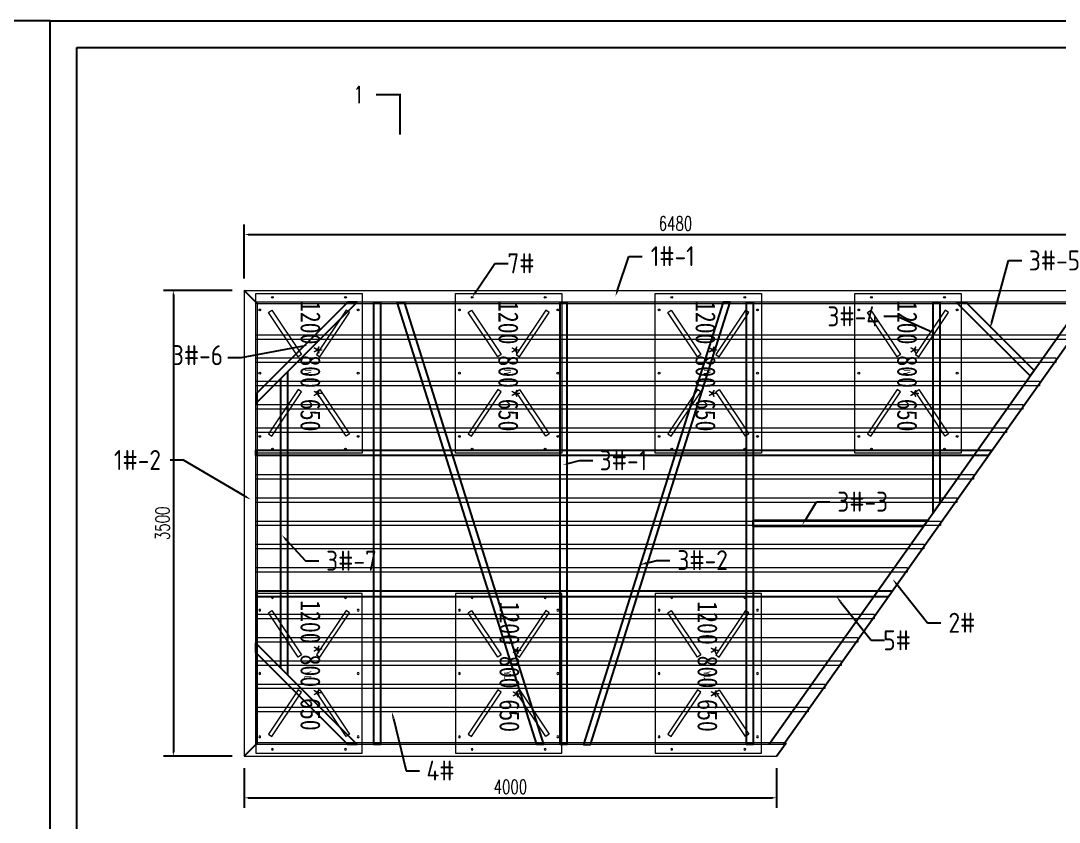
# Model space of a CAD drawing. Extents: x -259369 to -50372, y -155978 to 198088.
# Drawn here: x -64869 to -57067, y 151743 to 157767 of the extents above; entities that cross this region are included whole.
import ezdxf
from ezdxf import colors
from ezdxf.entities.mleader import LeaderData, LeaderLine
from ezdxf.math import Vec2, Vec3

# ---------------------------------------------------------------- set-up
doc = ezdxf.new("R2010")
doc.units = 0
doc.header["$LTSCALE"] = 1000
doc.header["$MEASUREMENT"] = 0
for name, color, linetype in [('DIM_SYMB', 3, 'Continuous'), ('PUB_TEXT', 7, 'Continuous'), ('标注', 9, 'Continuous'), ('浮箱U槽', 5, 'Continuous'), ('浮箱名称', 3, 'Continuous'), ('连接端梁', 130, 'Continuous'), ('铝合金', 7, 'Continuous'), ('铝横梁', 220, 'Continuous')]:
    doc.layers.add(name, color=color, linetype=linetype)
for name, color, linetype, lineweight in [('浮箱', 160, 'Continuous', 20), ('铝主梁', 3, 'Continuous', 9), ('铝龙骨', 7, 'Continuous', 9)]:
    doc.layers.add(name, color=color, linetype=linetype, lineweight=lineweight)
doc.styles.add('_TCH_LABEL', font='COMPLEX', dxfattribs={"bigfont": 'GBCBIG'})
doc.styles.get("Standard").update_dxf_attribs({"font": 'gbenor.shx', "bigfont": 'gbcbig.shx'})
doc.styles.add('STANDARD_T3', font='simplex.shx', dxfattribs={"width": 0.7, "bigfont": 'hztxt.shx'})
doc.styles.add('黑体', font='simhei.ttf', dxfattribs={"width": 0.8})
doc.dimstyles.new('W&&30', dxfattribs={"dimtxt": 105, "dimasz": 30, "dimexe": 75, "dimexo": 90, "dimgap": 30, "dimtad": 1, "dimdec": 0, "dimzin": 0, "dimdsep": 46, "dimtxsty": 'STANDARD_T3', "dimcen": 0.09, "dimclrd": 1, "dimclre": 1, "dimclrt": 7, "dimazin": 2, "dimtfac": 1, "dimtdec": 0, "dimtix": 1, "dimtmove": 2, "dimatfit": 3, "dimfxl": 0, "dimtolj": 1, "dimtzin": 0, "dimarcsym": 0})

# ---------------------------------------------------------------- blocks, each defined once
blk = doc.blocks.new('*D159')
at = {"color": 1, "lineweight": -2, "transparency": 16777216}
for p, q in [((-63190.5, 155829.7), (-63190.5, 156235)), ((-56710.5, 155829.7), (-56710.5, 156235)), ((-63160.5, 156160), (-56740.5, 156160))]:
    blk.add_line(p, q, dxfattribs=at)
at = {"color": 1, "transparency": 16777216}
for points in [[(-63160.5, 156165), (-63160.5, 156155), (-63190.5, 156160)], [(-56740.5, 156165), (-56740.5, 156155), (-56710.5, 156160)]]:
    blk.add_solid(points, dxfattribs=at)
at = {"layer": 'Defpoints', "color": 0, "transparency": 16777216}
for p in [(-56710.5, 156160), (-63190.5, 155739.7), (-56710.5, 155739.7)]:
    blk.add_point(p, dxfattribs=at)
at = {"color": 7, "transparency": 16777216, "insert": (-59950.5, 156242.5), "char_height": 105, "attachment_point": 5, "style": 'STANDARD_T3'}
blk.add_mtext('\\A1;6480', dxfattribs=at)
blk = doc.blocks.new('*D153')
at = {"color": 1, "lineweight": -2, "transparency": 16777216}
for p, q in [((-63280.5, 155739.7), (-63797.5, 155739.7)), ((-63722.5, 155709.7), (-63722.5, 152269.7)), ((-63280.5, 152239.7), (-63797.5, 152239.7))]:
    blk.add_line(p, q, dxfattribs=at)
at = {"color": 1, "transparency": 16777216}
for points in [[(-63727.5, 155709.7), (-63717.5, 155709.7), (-63722.5, 155739.7)], [(-63727.5, 152269.7), (-63717.5, 152269.7), (-63722.5, 152239.7)]]:
    blk.add_solid(points, dxfattribs=at)
at = {"layer": 'Defpoints', "color": 0, "transparency": 16777216}
for p in [(-63190.5, 155739.7), (-63722.5, 152239.7), (-63190.5, 152239.7)]:
    blk.add_point(p, dxfattribs=at)
at = {"color": 7, "transparency": 16777216, "insert": (-63805, 153989.7), "char_height": 105, "attachment_point": 5, "rotation": 90, "style": 'STANDARD_T3'}
blk.add_mtext('\\A1;3500', dxfattribs=at)
blk = doc.blocks.new('*D160')
at = {"color": 1, "lineweight": -2, "transparency": 16777216}
for p, q in [((-63190.5, 152149.7), (-63190.5, 151852.1)), ((-59190.5, 152149.7), (-59190.5, 151852.1)), ((-63160.5, 151927.1), (-59220.5, 151927.1))]:
    blk.add_line(p, q, dxfattribs=at)
at = {"color": 1, "transparency": 16777216}
for points in [[(-63160.5, 151932.1), (-63160.5, 151922.1), (-63190.5, 151927.1)], [(-59220.5, 151932.1), (-59220.5, 151922.1), (-59190.5, 151927.1)]]:
    blk.add_solid(points, dxfattribs=at)
at = {"layer": 'Defpoints', "color": 0, "transparency": 16777216}
for p in [(-63190.5, 152239.7), (-59190.5, 152239.7), (-59190.5, 151927.1)]:
    blk.add_point(p, dxfattribs=at)
at = {"color": 7, "transparency": 16777216, "insert": (-61190.5, 152009.6), "char_height": 105, "attachment_point": 5, "style": 'STANDARD_T3'}
blk.add_mtext('\\A1;4000', dxfattribs=at)
blk = doc.blocks.new('rgthtyjyuk')
blk.add_lwpolyline([(0, 0), (420, 0), (420, 297), (0, 297)], close=True)
blk = doc.blocks.new('$matou$00000186')
for points in [[(-600, 400), (600, 400), (600, -400), (-600, -400)], [(-455.8, 303.8), (-472.4, 278.9), (-139.6, 57), (-122.9, 82)], [(455.8, 303.8), (472.4, 278.9), (139.6, 57), (122.9, 82)], [(-455.8, -303.8), (-472.4, -278.9), (-139.6, -57), (-122.9, -82)], [(455.8, -303.8), (472.4, -278.9), (139.6, -57), (122.9, -82)]]:
    blk.add_lwpolyline(points, close=True)
for centre in [(-475, 370), (0, 370), (475, 370), (-570, 275), (570, 275), (-570, -275), (570, -275), (-475, -370), (0, -370), (475, -370)]:
    blk.add_circle(centre, 7)
at = {"layer": 'PUB_TEXT', "style": '黑体', "width": 0.8}
blk.add_text('JY', height=52.57, dxfattribs=at).set_placement((-44.4, -35.3))

msp = doc.modelspace()

# ---------------------------------------------------------------- linework, layer by layer
at = {"layer": 'DIM_SYMB', "const_width": 15}
msp.add_lwpolyline([(-62200.12, 157211.08), (-62020.12, 157211.08), (-62020.12, 156911.08)], dxfattribs=at)
at = {"layer": '浮箱U槽', "linetype": 'ByBlock'}
for points in [[(-57599.15, 154499.73), (-63103.55, 154499.73), (-63103.55, 154539.73), (-57571.07, 154539.36)], [(-58321.9, 153479.73), (-63103.55, 153479.73), (-63103.55, 153439.73), (-58350.01, 153440.05)]]:
    msp.add_lwpolyline(points, close=True, dxfattribs=at)
at = {"layer": '连接端梁'}
for p, q in [((-59249.19, 152326.71), (-56892.47, 155652.74)), ((-59138.89, 152326.71), (-56782.16, 155652.74))]:
    msp.add_line(p, q, dxfattribs=at)
at = {"layer": '连接端梁', "color": 0}
for points in [[(-64647.44, 157766.62), (-50777.38, 157766.62), (-50777.38, 146803.9), (-64647.44, 146803.9)], [(-64447.44, 157566.62), (-50977.38, 157566.62), (-50977.38, 147003.9), (-64447.44, 147003.9)]]:
    msp.add_lwpolyline(points, close=True, dxfattribs=at)
at = {"layer": '铝主梁', "color": 3}
for p, q in [((-63190.53, 155739.73), (-56710.53, 155739.73)), ((-63190.53, 155739.73), (-63190.53, 152239.73)), ((-56781.38, 155639.73), (-63090.53, 155639.73)), ((-63090.53, 152339.73), (-63090.53, 155639.73)), ((-59119.67, 152339.73), (-63090.53, 152339.73)), ((-63190.53, 152239.73), (-59190.53, 152239.73))]:
    msp.add_line(p, q, dxfattribs=at)
at = {"layer": '铝主梁', "color": 251}
for p, q in [((-56772.16, 155652.74), (-63103.55, 155652.75)), ((-63103.54, 152326.71), (-63103.55, 155652.75)), ((-59128.89, 152326.71), (-63103.55, 152326.7))]:
    msp.add_line(p, q, dxfattribs=at)
at = {"layer": '铝合金', "color": 3}
for p, q in [((-63090.53, 155639.73), (-63190.53, 155739.73)), ((-63190.53, 152239.73), (-63090.53, 152339.73)), ((-59190.53, 152239.73), (-59119.67, 152339.73))]:
    msp.add_line(p, q, dxfattribs=at)
at = {"layer": '铝横梁'}
for points in [[(-62340.52, 155652.75), (-62411.25, 155652.74), (-63103.55, 154960.7), (-63103.55, 154889.82)], [(-62215.53, 155652.75), (-62165.53, 155652.75), (-62165.52, 152326.71), (-62215.52, 152326.71)], [(-62040.52, 155652.75), (-61988.1, 155652.75), (-60940.52, 152326.71), (-60992.95, 152326.71)], [(-60815.53, 155652.75), (-60765.53, 155652.75), (-60765.52, 152326.71), (-60815.52, 152326.71)], [(-59540.52, 155652.75), (-59592.94, 155652.75), (-60640.52, 152326.71), (-60588.1, 152326.71)], [(-59415.53, 155652.75), (-59365.53, 155652.75), (-59365.52, 152326.71), (-59415.52, 152326.71)], [(-58015.53, 155652.75), (-57965.53, 155652.75), (-57965.52, 154138.34), (-58015.52, 154067.78)], [(-57840.53, 155652.75), (-57769.8, 155652.74), (-57256.2, 155139.4), (-57285.6, 155097.91)], [(-62915.52, 155077.82), (-62865.52, 155127.81), (-62865.52, 152851.64), (-62915.52, 152901.64)], [(-59365.52, 153964.73), (-59365.52, 154014.73), (-58053.11, 154014.73), (-58088.54, 153964.73)], [(-62340.52, 152326.7), (-62411.25, 152326.71), (-63103.55, 153018.75), (-63103.55, 153089.64)]]:
    msp.add_lwpolyline(points, close=True, dxfattribs=at)
at = {"layer": '铝龙骨', "color": 4}
for points in [[(-63103.55, 155407.23), (-56968.53, 155407.23), (-56968.53, 155372.23), (-63103.55, 155372.23)], [(-63103.55, 155057.23), (-57216.53, 155057.23), (-57216.53, 155022.23), (-63103.55, 155022.23)], [(-63103.55, 154707.23), (-57464.53, 154707.23), (-57464.53, 154672.23), (-63103.55, 154672.23)], [(-63103.55, 154357.23), (-57712.53, 154357.23), (-57712.53, 154322.23), (-63103.55, 154322.23)], [(-63103.55, 154007.23), (-57960.53, 154007.23), (-57960.53, 153972.23), (-63103.55, 153972.23)], [(-63103.55, 153657.23), (-58208.53, 153657.23), (-58208.53, 153622.23), (-63103.55, 153622.23)], [(-63103.55, 153307.23), (-58456.53, 153307.23), (-58456.53, 153272.23), (-63103.55, 153272.23)], [(-63103.55, 152957.23), (-58704.53, 152957.23), (-58704.53, 152922.23), (-63103.55, 152922.23)], [(-63103.55, 152607.23), (-58952.53, 152607.23), (-58952.53, 152572.23), (-63103.55, 152572.23)]]:
    msp.add_lwpolyline(points, close=True, dxfattribs=at)
at = {"layer": '铝龙骨', "color": 2}
for points in [[(-63103.55, 155232.23), (-57092.53, 155232.23), (-57092.53, 155197.23), (-63103.55, 155197.23)], [(-63103.55, 154882.23), (-57340.53, 154882.23), (-57340.53, 154847.23), (-63103.55, 154847.23)], [(-63103.55, 154182.23), (-57836.53, 154182.23), (-57836.53, 154147.23), (-63103.55, 154147.23)], [(-63103.55, 153832.23), (-58084.53, 153832.23), (-58084.53, 153797.23), (-63103.55, 153797.23)], [(-63103.55, 153132.23), (-58580.53, 153132.23), (-58580.53, 153097.23), (-63103.55, 153097.23)], [(-63103.55, 152782.23), (-58828.53, 152782.23), (-58828.53, 152747.23), (-63103.55, 152747.23)]]:
    msp.add_lwpolyline(points, close=True, dxfattribs=at)

# ---------------------------------------------------------------- block references
at = {"xscale": 101.4564080218939, "yscale": 101.4564080218939, "zscale": 101.4564080218939}
msp.add_blockref('rgthtyjyuk', (-107259.13, 127634.06), dxfattribs=at)
at = {"layer": '浮箱', "rotation": 270}
for p in [(-62703.55, 155118.18), (-61203.55, 155118.18), (-59703.55, 155118.18), (-58203.55, 155118.18)]:
    msp.add_blockref('$matou$00000186', p, dxfattribs=at)
at = {"layer": '浮箱', "yscale": -1, "rotation": 90}
for p in [(-62703.55, 152861.28), (-61203.55, 152861.28), (-59703.55, 152861.28)]:
    msp.add_blockref('$matou$00000186', p, dxfattribs=at)

# ---------------------------------------------------------------- texts
at = {"layer": 'PUB_TEXT', "color": 7, "style": '_TCH_LABEL', "width": 0.705882}
msp.add_text('1', height=127.5, dxfattribs=at).set_placement((-62369.41, 157147.33))
at = {"layer": '浮箱名称', "color": 1, "style": '黑体', "width": 0.8}
for p in [(-62766.52, 155660.96), (-61279.99, 155660.96), (-59798.36, 155660.96), (-58283.82, 155660.96), (-62766.52, 153412.58), (-61271.27, 153402.15), (-59783.74, 153403.96)]:
    msp.add_text('1200*800*650', height=150.211, rotation=270, dxfattribs=at).set_placement(p)

# ---------------------------------------------------------------- dimensions: what is measured, and where the dimension line sits
for base, p1, p2, picture, middle in [((-56710.53, 156160.04), (-63190.53, 155739.73), (-56710.53, 155739.73), '*D159', (-59950.53, 156242.54)), ((-59190.53, 151927.05), (-63190.53, 152239.73), (-59190.53, 152239.73), '*D160', (-61190.53, 152009.55))]:
    dim = msp.add_linear_dim(base=base, p1=p1, p2=p2, dimstyle='W&&30')
    dim.commit()
    dim.dimension.update_dxf_attribs({"geometry": picture, "text_midpoint": middle})
dim = msp.add_linear_dim(base=(-63722.52, 152239.73), p1=(-63190.53, 155739.73), p2=(-63190.53, 152239.73), angle=90, dimstyle='W&&30')
dim.commit()
dim.dimension.update_dxf_attribs({"geometry": '*D153', "text_midpoint": (-63805.02, 153989.73)})

# ---------------------------------------------------------------- leaders
at = {"layer": '标注', "color": 6, "linetype": 'ByBlock'}
ml = msp.add_multileader_mtext('Standard', dxfattribs=at)
ml.set_content('1#-1', color=6)
ml.set_leader_properties()
ml.build(insert=Vec2(0, 0))
ml.multileader.update_dxf_attribs({"dogleg_length": 100, "arrow_head_size": 50})
ctx = ml.context
ctx.base_point, ctx.char_height, ctx.arrow_head_size, ctx.landing_gap_size, ctx.plane_origin = Vec3(-60199.95, 155996.09), 150, 50, 35.88, Vec3(-59800.91, 144405.08)
ctx.text_align_type = 2
notes = []
notes.append((ctx, [(0, (1, 1, 0), (-60299.95, 155996.09), (1, 0), 100, [(0, [(-60401.24, 155694.76)], 0, [])])]))
ctx.mtext.insert, ctx.mtext.width, ctx.mtext.defined_height, ctx.mtext.alignment, ctx.mtext.flow_direction = Vec3(-59805.95, 156072.37), 445.8704, 72.4, 3, 5
ml = msp.add_multileader_mtext('Standard', dxfattribs=at)
ml.set_content('3#-5', color=6)
ml.set_leader_properties()
ml.build(insert=Vec2(0, 0))
ml.multileader.update_dxf_attribs({"dogleg_length": 100, "arrow_head_size": 50})
ctx = ml.context
ctx.base_point, ctx.char_height, ctx.arrow_head_size, ctx.landing_gap_size, ctx.plane_origin = Vec3(-57349.05, 155963.87, 0), 150, 50, 35.88, Vec3(-57260.43, 145604.31, 0)
ctx.text_align_type = 2
notes.append((ctx, [(0, (1, 1, 0), (-57449.05, 155963.87, 0), (1, 0), 100, [(0, [(-57586.95, 155454.21, 0)], 0, [])])]))
ctx.mtext.insert, ctx.mtext.width, ctx.mtext.defined_height, ctx.mtext.alignment, ctx.mtext.flow_direction = Vec3(-56910.95, 156040.2, 0), 445.8704, 72.4, 3, 5
ml = msp.add_multileader_mtext('Standard', dxfattribs=at)
ml.set_content('7#', color=6)
ml.set_leader_properties()
ml.build(insert=Vec2(0, 0))
ml.multileader.update_dxf_attribs({"dogleg_length": 100, "arrow_head_size": 50})
ctx = ml.context
ctx.base_point, ctx.char_height, ctx.arrow_head_size, ctx.landing_gap_size, ctx.plane_origin = Vec3(-61207.42, 155943.51), 150, 50, 35.88, Vec3(-60989.32, 145342.27)
ctx.text_align_type = 2
notes.append((ctx, [(0, (1, 1, 0), (-61307.42, 155943.51), (1, 0), 100, [(0, [(-61478.55, 155688.18)], 0, [])])]))
ctx.mtext.insert, ctx.mtext.width, ctx.mtext.defined_height, ctx.mtext.alignment, ctx.mtext.flow_direction = Vec3(-61009.04, 156018.51), 445.8704, 72.4, 3, 5
ml = msp.add_multileader_mtext('Standard', dxfattribs=at)
ml.set_content('3#-4', color=6)
ml.set_leader_properties()
ml.build(insert=Vec2(0, 0))
ml.multileader.update_dxf_attribs({"dogleg_length": 100, "arrow_head_size": 50})
ctx = ml.context
ctx.base_point, ctx.char_height, ctx.arrow_head_size, ctx.landing_gap_size, ctx.plane_origin = Vec3(-58806.86, 155543.97, 0), 150, 50, 35.88, Vec3(-58605.86, 145194.86, 0)
ctx.text_align_type = 2
notes.append((ctx, [(1, (1, 1, 0), (-58285.1, 155543.97, 0), (-1, 0), 100, [(0, [(-58000.68, 155416.98, 0)], 0, [])])]))
ctx.mtext.insert, ctx.mtext.width, ctx.mtext.defined_height, ctx.mtext.alignment, ctx.mtext.flow_direction = Vec3(-58420.98, 155620.3, 0), 445.8704, 72.4, 3, 5
ml = msp.add_multileader_mtext('Standard', dxfattribs=at)
ml.set_content('3#-6', color=6)
ml.set_leader_properties()
ml.build(insert=Vec2(0, 0))
ml.multileader.update_dxf_attribs({"dogleg_length": 100, "arrow_head_size": 50})
ctx = ml.context
ctx.base_point, ctx.char_height, ctx.arrow_head_size, ctx.landing_gap_size, ctx.plane_origin = Vec3(-63728.6, 155233.04), 150, 50, 35.88, Vec3(-62404.62, 144947.66)
ctx.text_align_type = 2
notes.append((ctx, [(1, (1, 1, 0), (-63213.14, 155233.04), (-1, 0), 100, [(0, [(-62711.69, 155328.19)], 0, [])])]))
ctx.mtext.insert, ctx.mtext.width, ctx.mtext.defined_height, ctx.mtext.alignment, ctx.mtext.flow_direction = Vec3(-63349.02, 155328.23), 445.8704, 72.4, 3, 5
ml = msp.add_multileader_mtext('Standard', dxfattribs=at)
ml.set_content('1#-2', color=6)
ml.set_leader_properties()
ml.build(insert=Vec2(0, 0))
ml.multileader.update_dxf_attribs({"dogleg_length": 100, "arrow_head_size": 50})
ctx = ml.context
ctx.base_point, ctx.char_height, ctx.arrow_head_size, ctx.landing_gap_size, ctx.plane_origin = Vec3(-64138.81, 154464.29, 0), 150, 50, 35.88, Vec3(-63023.77, 146108.75, 0)
notes.append((ctx, [(1, (1, 1, 0), (-63647.05, 154464.29, 0), (-1, 0), 100, [(0, [(-63141.05, 154168.31, 0)], 0, [])])]))
ctx.mtext.insert, ctx.mtext.width, ctx.mtext.flow_direction = Vec3(-64168.46, 154540.57, 0), 207.6057, 5
ml = msp.add_multileader_mtext('Standard', dxfattribs=at)
ml.set_content('3#-1', color=6)
ml.set_leader_properties()
ml.build(insert=Vec2(0, 0))
ml.multileader.update_dxf_attribs({"dogleg_length": 100, "arrow_head_size": 50})
ctx = ml.context
ctx.base_point, ctx.char_height, ctx.arrow_head_size, ctx.landing_gap_size, ctx.plane_origin = Vec3(-60571.8, 154461.71), 150, 50, 35.88, Vec3(-60307.6, 144082.33)
ctx.text_align_type = 2
notes.append((ctx, [(0, (1, 1, 0), (-60671.8, 154461.71), (1, 0), 100, [(0, [(-60796.83, 154428.24)], 0, [])])]))
ctx.mtext.insert, ctx.mtext.width, ctx.mtext.defined_height, ctx.mtext.alignment, ctx.mtext.flow_direction = Vec3(-60163.79, 154538.04), 445.8704, 72.4, 3, 5
ml = msp.add_multileader_mtext('Standard', dxfattribs=at)
ml.set_content('3#-3', color=6)
ml.set_leader_properties()
ml.build(insert=Vec2(0, 0))
ml.multileader.update_dxf_attribs({"dogleg_length": 100, "arrow_head_size": 50})
ctx = ml.context
ctx.base_point, ctx.char_height, ctx.arrow_head_size, ctx.landing_gap_size, ctx.plane_origin = Vec3(-58789.97, 154150.93), 150, 50, 35.88, Vec3(-58537.89, 143801.82)
ctx.text_align_type = 2
notes.append((ctx, [(0, (1, 1, 0), (-58889.97, 154150.93), (1, 0), 100, [(0, [(-58998.35, 153976.89)], 0, [])])]))
ctx.mtext.insert, ctx.mtext.width, ctx.mtext.defined_height, ctx.mtext.alignment, ctx.mtext.flow_direction = Vec3(-58353.01, 154227.26), 445.8704, 72.4, 3, 5
ml = msp.add_multileader_mtext('Standard', dxfattribs=at)
ml.set_content('3#-7', color=6)
ml.set_leader_properties()
ml.build(insert=Vec2(0, 0))
ml.multileader.update_dxf_attribs({"dogleg_length": 100, "arrow_head_size": 50})
ctx = ml.context
ctx.base_point, ctx.char_height, ctx.arrow_head_size, ctx.landing_gap_size, ctx.plane_origin = Vec3(-62630.24, 153707.11), 150, 50, 35.88, Vec3(-62532.32, 143772.37)
ctx.text_align_type = 2
notes.append((ctx, [(0, (1, 1, 0), (-62730.24, 153707.11), (1, 0), 100, [(0, [(-62908.16, 153902.51)], 0, [])])]))
ctx.mtext.insert, ctx.mtext.width, ctx.mtext.defined_height, ctx.mtext.alignment, ctx.mtext.flow_direction = Vec3(-62193.27, 153783.44), 445.8704, 72.4, 3, 5
ml = msp.add_multileader_mtext('Standard', dxfattribs=at)
ml.set_content('3#-2', color=6)
ml.set_leader_properties()
ml.build(insert=Vec2(0, 0))
ml.multileader.update_dxf_attribs({"dogleg_length": 100, "arrow_head_size": 50})
ctx = ml.context
ctx.base_point, ctx.char_height, ctx.arrow_head_size, ctx.landing_gap_size, ctx.plane_origin = Vec3(-59992.44, 153711.45), 150, 50, 35.88, Vec3(-59728.24, 143332.07)
ctx.text_align_type = 2
notes.append((ctx, [(0, (1, 1, 0), (-60092.44, 153711.45), (1, 0), 100, [(0, [(-60217.47, 153677.99)], 0, [])])]))
ctx.mtext.insert, ctx.mtext.width, ctx.mtext.defined_height, ctx.mtext.alignment, ctx.mtext.flow_direction = Vec3(-59557.01, 153787.78), 445.8704, 72.4, 3, 5
ml = msp.add_multileader_mtext('Standard', dxfattribs=at)
ml.set_content('2#', color=6)
ml.set_leader_properties()
ml.build(insert=Vec2(0, 0))
ml.multileader.update_dxf_attribs({"dogleg_length": 100, "arrow_head_size": 50})
ctx = ml.context
ctx.base_point, ctx.char_height, ctx.arrow_head_size, ctx.landing_gap_size, ctx.plane_origin = Vec3(-57957.46, 153241.32, 0), 150, 50, 35.88, Vec3(-58390.65, 145050.99, 0)
ctx.text_align_type = 2
notes.append((ctx, [(1, (1, 1, 0), (-58057.46, 153241.32, 0), (1, 0), 100, [(0, [(-58318.79, 153570.8, 0)], 0, [])])]))
ctx.mtext.insert, ctx.mtext.alignment, ctx.mtext.flow_direction = Vec3(-57697.3, 153317.6, 0), 3, 5
ml = msp.add_multileader_mtext('Standard', dxfattribs=at)
ml.set_content('5#', color=6)
ml.set_leader_properties()
ml.build(insert=Vec2(0, 0))
ml.multileader.update_dxf_attribs({"dogleg_length": 100, "arrow_head_size": 50})
ctx = ml.context
ctx.base_point, ctx.char_height, ctx.arrow_head_size, ctx.landing_gap_size, ctx.plane_origin = Vec3(-58380.05, 153110.54), 150, 50, 35.88, Vec3(-58813.24, 144920.21)
ctx.text_align_type = 2
notes.append((ctx, [(1, (1, 1, 0), (-58480.05, 153110.54), (1, 0), 100, [(0, [(-58741.38, 153440.02)], 0, [])])]))
ctx.mtext.insert, ctx.mtext.alignment, ctx.mtext.flow_direction = Vec3(-58181.68, 153185.54), 3, 5
ml = msp.add_multileader_mtext('Standard', dxfattribs=at)
ml.set_content('4#', color=6)
ml.set_leader_properties()
ml.build(insert=Vec2(0, 0))
ml.multileader.update_dxf_attribs({"dogleg_length": 100, "arrow_head_size": 50})
ctx = ml.context
ctx.base_point, ctx.char_height, ctx.arrow_head_size, ctx.landing_gap_size, ctx.plane_origin = Vec3(-61873.59, 152130.47), 150, 50, 35.88, Vec3(-60552.82, 141839.03)
ctx.text_align_type = 2
notes.append((ctx, [(0, (1, 1, 0), (-61973.59, 152130.47), (1, 0), 100, [(0, [(-62080.92, 152572.23)], 0, [])])]))
ctx.mtext.insert, ctx.mtext.width, ctx.mtext.defined_height, ctx.mtext.alignment, ctx.mtext.flow_direction = Vec3(-61609.95, 152206.75), 445.8704, 72.4, 3, 5
for ctx, leaders in notes:
    for number, flags, end, landing, length, lines in leaders:
        leader = LeaderData()
        leader.index, (leader.has_last_leader_line, leader.has_dogleg_vector, leader.attachment_direction) = number, flags
        leader.last_leader_point, leader.dogleg_vector, leader.dogleg_length = Vec3(end), Vec3(landing), length
        for number, points, colour, breaks in lines:
            line = LeaderLine()
            line.index, line.vertices, line.color, line.breaks = number, Vec3.list(points), colors.encode_raw_color(colour), breaks
            leader.lines.append(line)
        ctx.leaders.append(leader)

doc.saveas('drawing.dxf')
